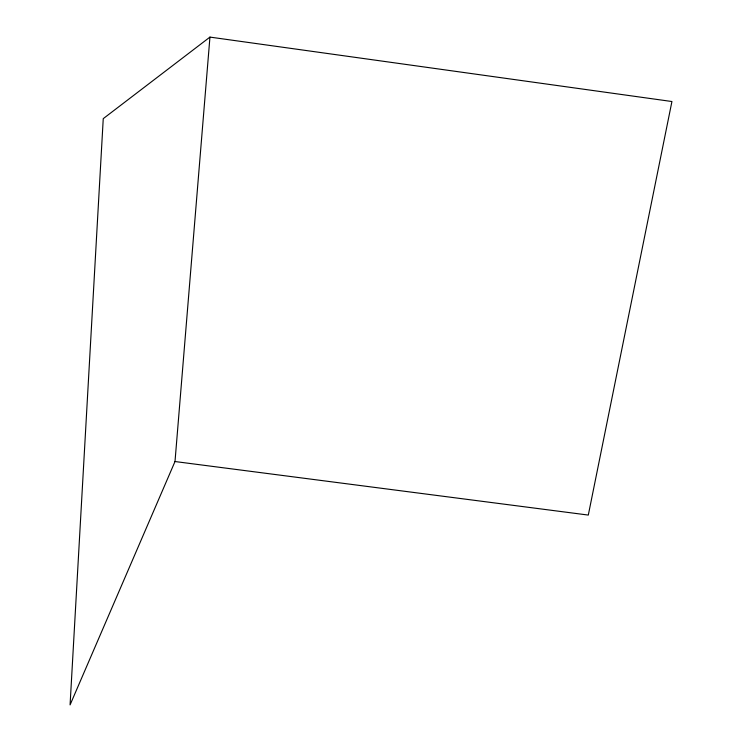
<?xml version="1.0" encoding="UTF-8"?>
<svg xmlns="http://www.w3.org/2000/svg" width="742" height="742" viewBox="0 0 742 742"><rect width="100%" height="100%" fill="white"/><g stroke="black" fill="none" stroke-linecap="round" stroke-linejoin="round"><path stroke-width="1.11" d="M175.001 461.533L209.949 37.1L671.927 101.524L588.304 515.069L175.001 461.533L70.073 704.9L103.249 118.646L209.949 37.1"/></g></svg>
